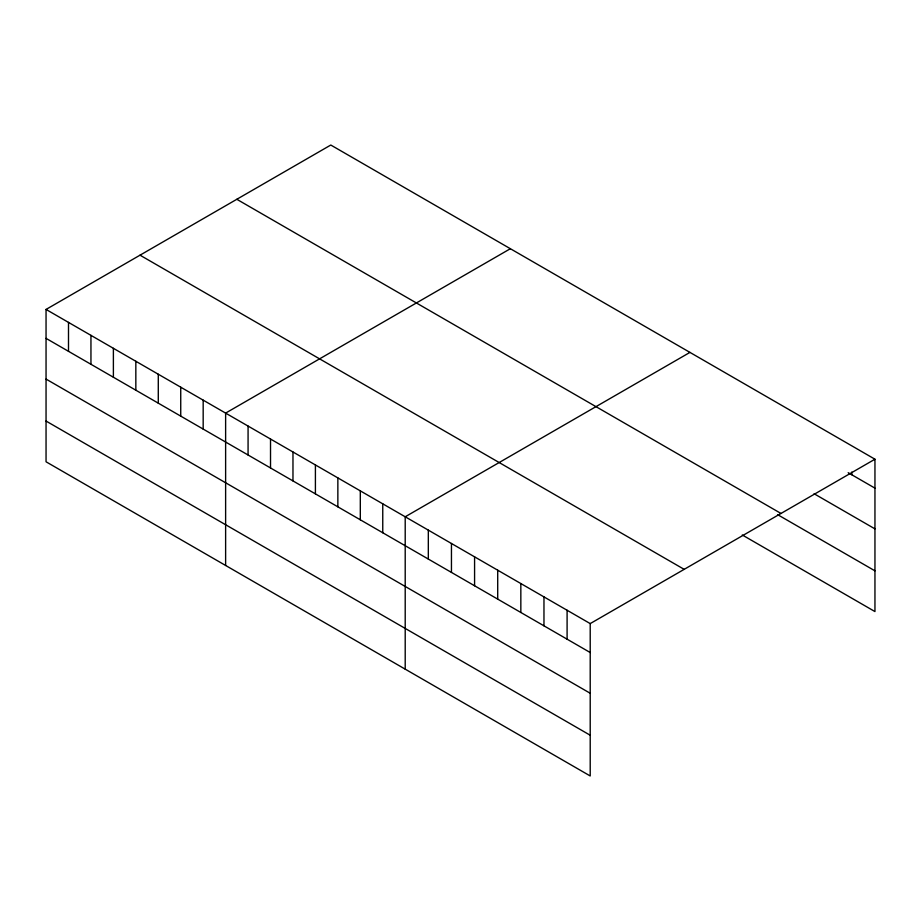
<?xml version="1.0" encoding="UTF-8"?>
<svg xmlns="http://www.w3.org/2000/svg" width="921" height="921" viewBox="0 0 921 921"><rect width="100%" height="100%" fill="white"/><g stroke="black" fill="none" stroke-linecap="round" stroke-linejoin="round"><path stroke-width="1.38" d="M46.05 309.433L590.211 623.598L590.211 775.966L46.05 461.789L46.05 309.433L330.789 145.034L874.95 459.211L874.95 611.567L742.268 534.974M510.361 248.716L225.622 413.103L225.622 565.471M689.933 352.398L405.205 516.785L405.205 669.141M590.211 623.598L874.95 459.211M848.172 472.68L874.95 488.142M814.095 493.737L874.95 528.873M236.824 199.293L780.985 513.458M777.577 514.62L874.95 570.836M140.015 255.175L684.176 569.351M46.05 338.364L590.211 652.529M46.05 379.095L590.211 693.26M46.05 421.058L590.211 735.234M851.821 472.036L851.821 474.787M567.094 610.243L567.094 639.186M543.966 596.9L543.966 625.831M520.837 583.546L520.837 612.477M497.708 570.191L497.708 599.122M474.58 556.837L474.58 585.768M451.451 543.482L451.451 572.425M428.323 530.139L428.323 559.07M382.756 503.822L382.756 532.752M360.307 490.858L360.307 519.801M337.857 477.907L337.857 506.838M315.408 464.944L315.408 493.875M292.97 451.981L292.97 480.912M270.521 439.029L270.521 467.96M248.071 426.066L248.071 454.997M203.173 400.14L203.173 429.082M180.735 387.188L180.735 416.119M158.285 374.225L158.285 403.156M135.836 361.262L135.836 390.205M113.387 348.311L113.387 377.242M90.949 335.348L90.949 364.279M68.499 322.385L68.499 351.327"/></g></svg>
